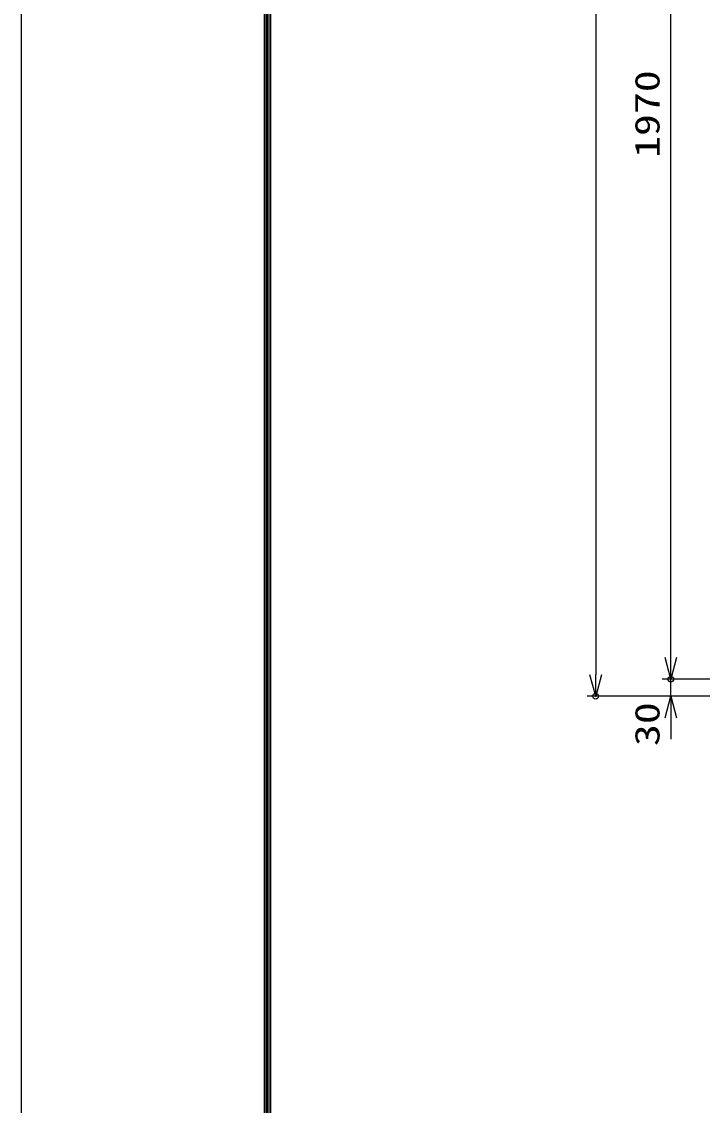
# Model space of a CAD drawing. Units: millimetres, scale not verified. Extents: x -6301 to 6301, y -4454 to 4456.
# Drawn here: x -6301 to -5112, y -1409 to 482 of the extents above; entities that cross this region are included whole.
import ezdxf
from ezdxf.enums import TextEntityAlignment as Align

# ---------------------------------------------------------------- set-up
doc = ezdxf.new("R2010")
doc.units = ezdxf.units.MM
doc.header["$LTSCALE"] = 20
doc.header["$PDMODE"] = 32
doc.header["$PDSIZE"] = 10
doc.layers.add('0-1_0', color=4, linetype='Continuous', lineweight=25)
doc.layers.add('0-6_DEFPOINTS', color=7, linetype='Continuous')
doc.styles.add('ＭＳ ゴシック', font='')
doc.styles.get('ＭＳ ゴシック').set_extended_font_data('MS Gothic')

# ---------------------------------------------------------------- blocks, each defined once
blk = doc.blocks.new('_Open30')
at = {"layer": '0-1_0', "color": 2}
blk.add_line((0, 0), (-20, 0), dxfattribs=at)
blk.add_lwpolyline([(-20, 5.36), (0, 0), (-20, -5.36)], dxfattribs=at)

msp = doc.modelspace()

# ---------------------------------------------------------------- linework, layer by layer
at = {"layer": '0-1_0', "color": 2}
for p, q in [((-5298.25, 1767.7), (-5298.25, -657.3)), ((-5167.07, -627.3), (-5167.07, 1267.7)), ((-5167.07, -627.3), (-5167.07, -589.8)), ((-5167.07, -694.8), (-5167.07, -664.8)), ((-5167.07, -732.3), (-5167.07, -769.8))]:
    msp.add_line(p, q, dxfattribs=at)
at = {"layer": '0-1_0', "color": 1}
for p, q in [((-4610.1, -664.8), (-5182.07, -664.8)), ((-4610.1, -664.8), (-5182.07, -664.8)), ((-4982.82, -694.8), (-5313.25, -694.8)), ((-4982.82, -694.8), (-5182.07, -694.8))]:
    msp.add_line(p, q, dxfattribs=at)
at = {"layer": '0-1_0', "color": 3}
msp.add_lwpolyline([(-6300.76, 4455.76), (6300.53, 4455.76), (6300.53, -4454.24), (-6300.76, -4454.24)], close=True, dxfattribs=at)
at = {"layer": '0-1_0', "color": 7}
for points in [[(-5876.47, 4190.58), (5876.24, 4190.58), (5876.24, -4189.06), (-5876.47, -4189.06)], [(-5873.82, 4187.93), (5873.59, 4187.93), (5873.59, -4186.41), (-5873.82, -4186.41)], [(-5871.17, 4185.28), (5870.94, 4185.28), (5870.94, -4183.76), (-5871.17, -4183.76)], [(-5868.52, 4182.62), (5868.29, 4182.62), (5868.29, -4181.11), (-5868.52, -4181.11)], [(-5865.86, 4179.97), (5865.64, 4179.97), (5865.64, -4178.46), (-5865.86, -4178.46)]]:
    msp.add_lwpolyline(points, close=True, dxfattribs=at)
at = {"layer": '0-6_DEFPOINTS'}
for p in [(-5167.07, -664.8), (-5298.25, -694.8)]:
    msp.add_point(p, dxfattribs=at)

# ---------------------------------------------------------------- block references
at = {"layer": '0-1_0', "xscale": 1.875, "yscale": 1.875}
for p, rotation in [((-5167.07, -664.8), 270), ((-5167.07, -664.8), 270), ((-5298.25, -694.8), 270), ((-5167.07, -694.8), 90)]:
    msp.add_blockref('_Open30', p, dxfattribs=dict(at, rotation=rotation))

# ---------------------------------------------------------------- texts
at = {"layer": '0-1_0', "color": 3, "style": 'ＭＳ ゴシック', "width": 1.3}
for s, p in [('1970', (-5173.74, 244.61)), ('30', (-5173.74, -781.6))]:
    msp.add_text(s, height=43.26, rotation=90, dxfattribs=at).set_placement(p, align=Align.BOTTOM_LEFT)

doc.saveas('drawing.dxf')
